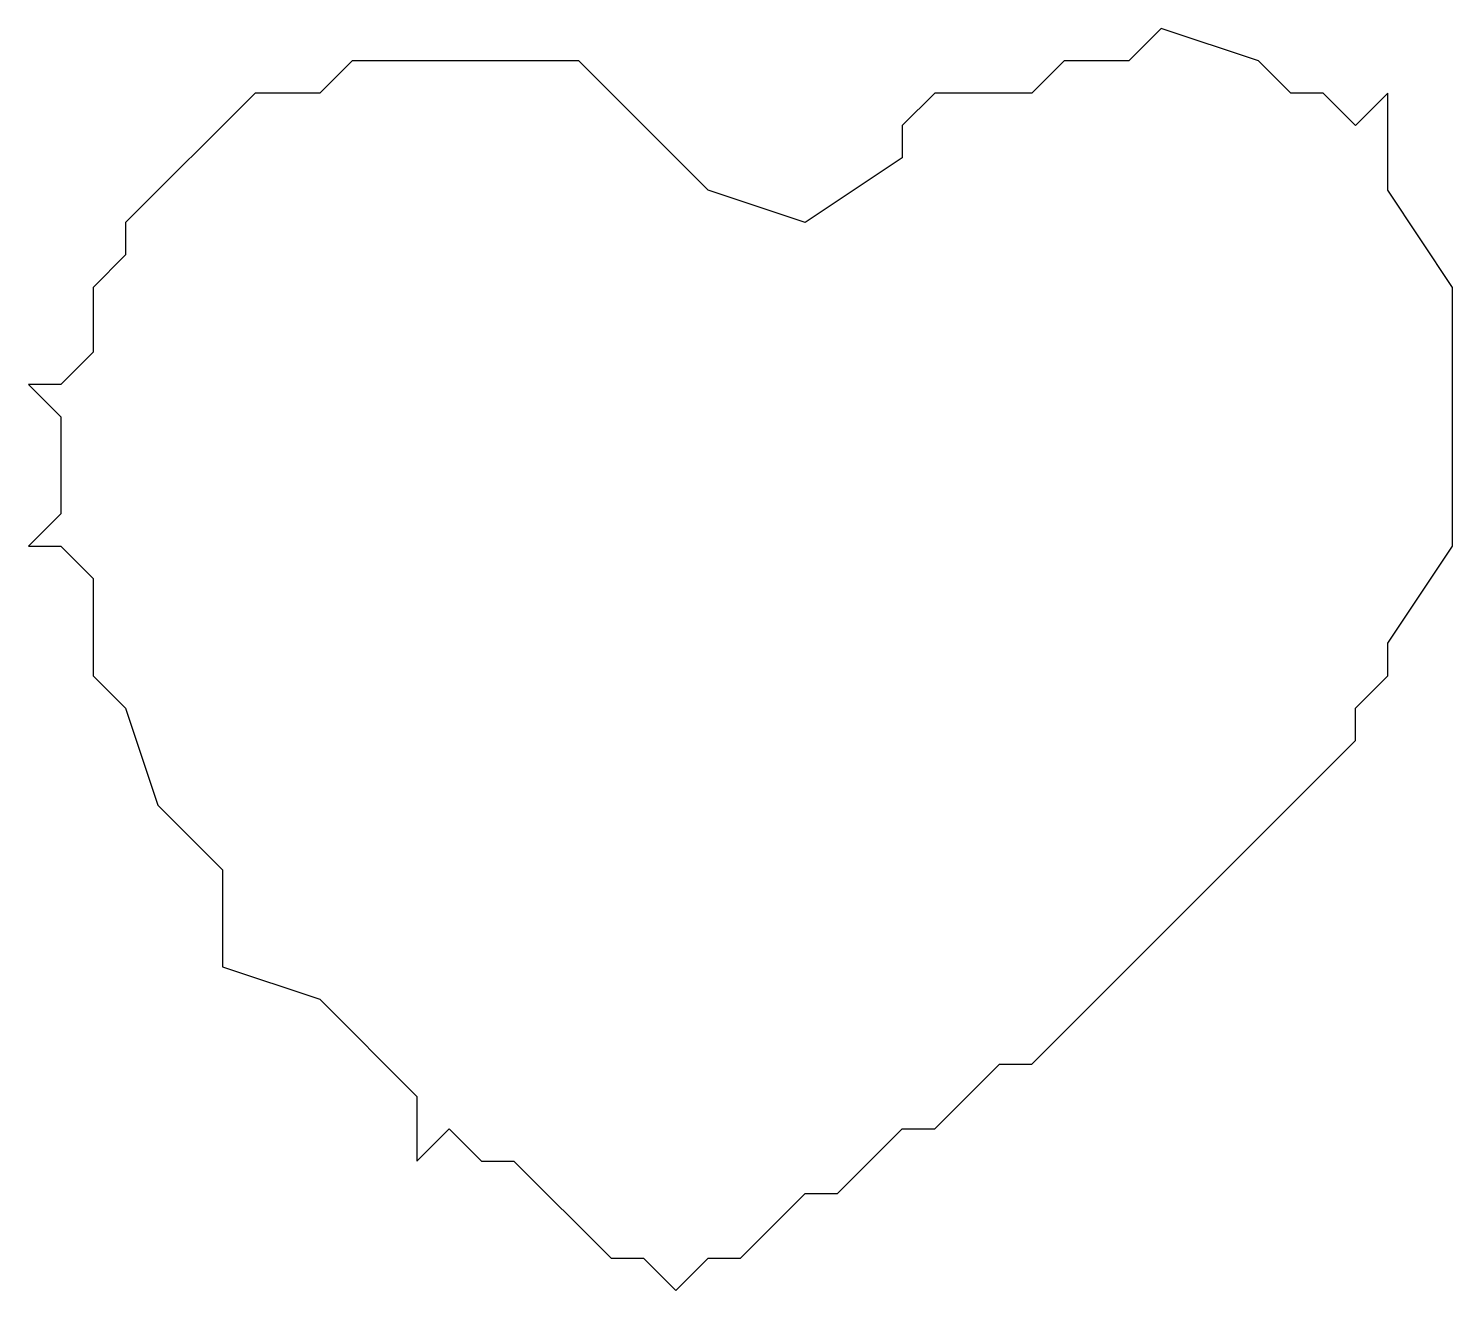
# Model space of a CAD drawing. Header units: millimetres. Extents: x 47.39 to 50.05, y 41.94 to 44.3.
import ezdxf

# ---------------------------------------------------------------- set-up
doc = ezdxf.new("R2010")
doc.units = ezdxf.units.MM
doc.layers.add('FILL_HEART', color=7, linetype='Continuous')

msp = doc.modelspace()

# ---------------------------------------------------------------- linework, layer by layer
at = {"layer": 'FILL_HEART'}
msp.add_lwpolyline([(49.9334, 44.1818), (49.8728, 44.1212), (49.8122, 44.1818), (49.7516, 44.1818), (49.691, 44.2424), (49.5092, 44.303), (49.4486, 44.2424), (49.3274, 44.2424), (49.2668, 44.1818), (49.085, 44.1818), (49.0244, 44.1212), (49.0244, 44.0606), (48.8426, 43.9394), (48.6608, 44), (48.4184, 44.2424), (47.9942, 44.2424), (47.9336, 44.1818), (47.8124, 44.1818), (47.57, 43.9394), (47.57, 43.8788), (47.5094, 43.8182), (47.5094, 43.697), (47.4488, 43.6364), (47.3882, 43.6364), (47.4488, 43.5758), (47.4488, 43.3939), (47.3882, 43.3333), (47.4488, 43.3333), (47.5094, 43.2727), (47.5094, 43.0909), (47.57, 43.0303), (47.6306, 42.8485), (47.7518, 42.7273), (47.7518, 42.5455), (47.9336, 42.4848), (48.1154, 42.303), (48.1154, 42.1818), (48.176, 42.2424), (48.2366, 42.1818), (48.2972, 42.1818), (48.479, 42), (48.5396, 42), (48.6002, 41.9394), (48.6608, 42), (48.7214, 42), (48.8426, 42.1212), (48.9032, 42.1212), (49.0244, 42.2424), (49.085, 42.2424), (49.2062, 42.3636), (49.2668, 42.3636), (49.8728, 42.9697), (49.8728, 43.0303), (49.9334, 43.0909), (49.9334, 43.1515), (50.0546, 43.3333), (50.0546, 43.8182), (49.9334, 44)], close=True, dxfattribs=at)

doc.saveas('drawing.dxf')
